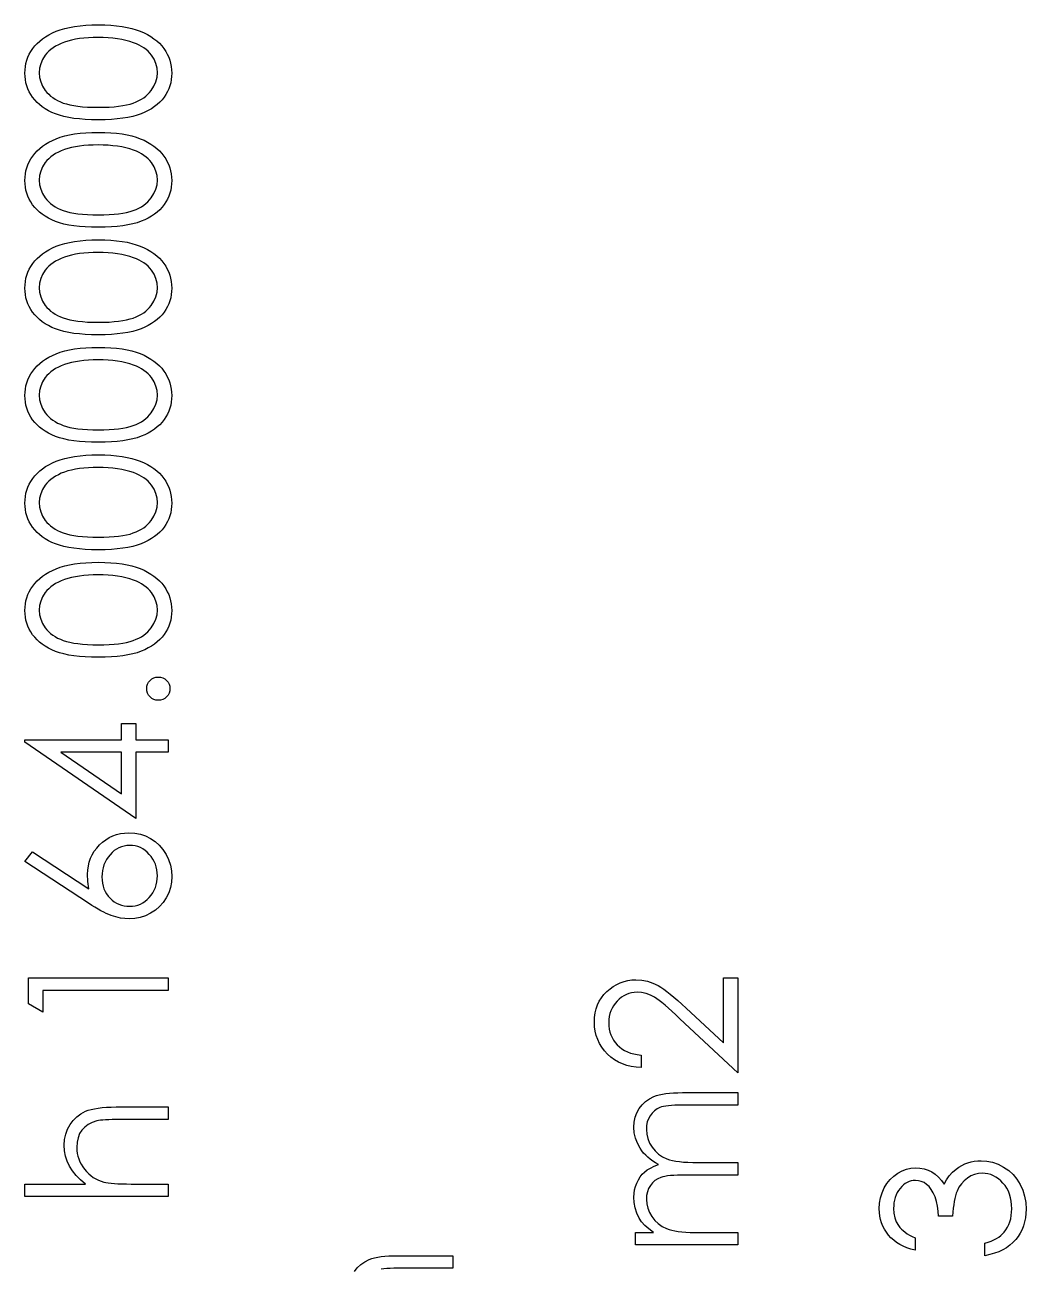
# Model space of a CAD drawing. Header units: millimetres. Extents: x -496 to 15, y 154 to 434.
# Drawn here: x -384.12 to -362.62, y 222.96 to 249.67 of the extents above; entities that cross this region are included whole.
import ezdxf

# ---------------------------------------------------------------- set-up
doc = ezdxf.new("R2010")
doc.units = ezdxf.units.MM

msp = doc.modelspace()

# ---------------------------------------------------------------- linework, layer by layer
at = {"color": 7, "linetype": 'Continuous', "flags": 128}
for points in [[(-382.544, 247.633), (-382.689, 247.634), (-382.825, 247.64), (-382.953, 247.651), (-383.072, 247.664), (-383.182, 247.682), (-383.284, 247.704), (-383.378, 247.73), (-383.463, 247.759), (-383.542, 247.792), (-383.616, 247.829), (-383.685, 247.869), (-383.749, 247.913), (-383.808, 247.959), (-383.862, 248.008), (-383.911, 248.061), (-383.956, 248.118), (-383.995, 248.176), (-384.029, 248.237), (-384.057, 248.299), (-384.081, 248.363), (-384.099, 248.429), (-384.112, 248.496), (-384.12, 248.565), (-384.123, 248.636), (-384.123, 248.636), (-384.12, 248.707), (-384.112, 248.777), (-384.099, 248.845), (-384.081, 248.912), (-384.057, 248.977), (-384.028, 249.04), (-383.994, 249.102), (-383.954, 249.161), (-383.91, 249.219), (-383.859, 249.273), (-383.805, 249.324), (-383.744, 249.372), (-383.678, 249.417), (-383.607, 249.46), (-383.531, 249.498), (-383.45, 249.534), (-383.362, 249.566), (-383.266, 249.594), (-383.164, 249.618), (-383.055, 249.637), (-382.938, 249.652), (-382.814, 249.663), (-382.683, 249.669), (-382.544, 249.671), (-382.544, 249.671), (-382.407, 249.669), (-382.276, 249.663), (-382.153, 249.652), (-382.037, 249.637), (-381.928, 249.618), (-381.826, 249.595), (-381.731, 249.568), (-381.644, 249.536), (-381.563, 249.5), (-381.487, 249.462), (-381.416, 249.42), (-381.35, 249.375), (-381.29, 249.327), (-381.235, 249.276), (-381.185, 249.221), (-381.139, 249.163), (-381.099, 249.103), (-381.065, 249.041), (-381.035, 248.978), (-381.011, 248.913), (-380.993, 248.846), (-380.98, 248.777), (-380.971, 248.707), (-380.969, 248.636), (-380.969, 248.636), (-380.971, 248.565), (-380.979, 248.496), (-380.992, 248.429), (-381.01, 248.364), (-381.033, 248.3), (-381.062, 248.238), (-381.096, 248.178), (-381.134, 248.12), (-381.178, 248.064), (-381.227, 248.011), (-381.281, 247.962), (-381.34, 247.916), (-381.404, 247.872), (-381.474, 247.832), (-381.548, 247.795), (-381.627, 247.761), (-381.713, 247.731), (-381.808, 247.705), (-381.91, 247.683), (-382.02, 247.665), (-382.139, 247.651), (-382.266, 247.64), (-382.401, 247.634), (-382.544, 247.633)], [(-382.545, 247.902), (-382.425, 247.903), (-382.313, 247.908), (-382.207, 247.915), (-382.109, 247.925), (-382.019, 247.938), (-381.937, 247.954), (-381.862, 247.972), (-381.794, 247.994), (-381.733, 248.018), (-381.675, 248.045), (-381.621, 248.075), (-381.57, 248.107), (-381.524, 248.143), (-381.481, 248.181), (-381.443, 248.222), (-381.408, 248.265), (-381.35, 248.356), (-381.31, 248.45), (-381.285, 248.546), (-381.276, 248.645), (-381.276, 248.645), (-381.284, 248.744), (-381.308, 248.84), (-381.349, 248.933), (-381.405, 249.022), (-381.439, 249.065), (-381.477, 249.104), (-381.52, 249.142), (-381.566, 249.176), (-381.616, 249.208), (-381.671, 249.238), (-381.729, 249.264), (-381.791, 249.288), (-381.791, 249.288), (-381.872, 249.315), (-381.956, 249.338), (-382.044, 249.357), (-382.136, 249.374), (-382.233, 249.386), (-382.333, 249.395), (-382.438, 249.4), (-382.546, 249.402), (-382.546, 249.402), (-382.654, 249.4), (-382.757, 249.396), (-382.855, 249.387), (-382.948, 249.377), (-383.037, 249.362), (-383.12, 249.345), (-383.198, 249.324), (-383.271, 249.301), (-383.34, 249.274), (-383.403, 249.246), (-383.462, 249.214), (-383.516, 249.181), (-383.565, 249.145), (-383.609, 249.106), (-383.65, 249.065), (-383.685, 249.021), (-383.742, 248.931), (-383.782, 248.838), (-383.806, 248.743), (-383.815, 248.645), (-383.815, 248.645), (-383.806, 248.545), (-383.782, 248.449), (-383.742, 248.356), (-383.685, 248.265), (-383.65, 248.222), (-383.611, 248.181), (-383.569, 248.143), (-383.523, 248.109), (-383.472, 248.076), (-383.419, 248.046), (-383.361, 248.019), (-383.299, 247.994), (-383.232, 247.973), (-383.157, 247.954), (-383.074, 247.938), (-382.983, 247.925), (-382.885, 247.915), (-382.78, 247.908), (-382.666, 247.903), (-382.546, 247.902)], [(-382.544, 245.325), (-382.689, 245.327), (-382.825, 245.333), (-382.953, 245.343), (-383.072, 245.357), (-383.182, 245.374), (-383.284, 245.396), (-383.378, 245.422), (-383.463, 245.452), (-383.542, 245.485), (-383.616, 245.521), (-383.685, 245.562), (-383.749, 245.605), (-383.808, 245.651), (-383.862, 245.701), (-383.911, 245.753), (-383.956, 245.81), (-383.995, 245.869), (-384.029, 245.929), (-384.057, 245.991), (-384.081, 246.056), (-384.099, 246.121), (-384.112, 246.189), (-384.12, 246.257), (-384.123, 246.328), (-384.123, 246.328), (-384.12, 246.399), (-384.112, 246.47), (-384.099, 246.538), (-384.081, 246.604), (-384.057, 246.669), (-384.028, 246.732), (-383.994, 246.794), (-383.954, 246.854), (-383.91, 246.911), (-383.859, 246.966), (-383.805, 247.017), (-383.744, 247.065), (-383.678, 247.11), (-383.607, 247.152), (-383.531, 247.19), (-383.45, 247.226), (-383.362, 247.258), (-383.266, 247.286), (-383.164, 247.31), (-383.055, 247.329), (-382.938, 247.344), (-382.814, 247.355), (-382.683, 247.361), (-382.544, 247.363), (-382.544, 247.363), (-382.407, 247.361), (-382.276, 247.355), (-382.153, 247.344), (-382.037, 247.33), (-381.928, 247.311), (-381.826, 247.287), (-381.731, 247.26), (-381.644, 247.228), (-381.563, 247.193), (-381.487, 247.154), (-381.416, 247.113), (-381.35, 247.068), (-381.29, 247.02), (-381.235, 246.968), (-381.185, 246.913), (-381.139, 246.856), (-381.099, 246.795), (-381.065, 246.734), (-381.035, 246.67), (-381.011, 246.605), (-380.993, 246.538), (-380.98, 246.47), (-380.971, 246.399), (-380.969, 246.328), (-380.969, 246.328), (-380.971, 246.257), (-380.979, 246.189), (-380.992, 246.121), (-381.01, 246.056), (-381.033, 245.993), (-381.062, 245.931), (-381.096, 245.871), (-381.134, 245.812), (-381.178, 245.756), (-381.227, 245.704), (-381.281, 245.654), (-381.34, 245.608), (-381.404, 245.565), (-381.474, 245.524), (-381.548, 245.487), (-381.627, 245.454), (-381.713, 245.423), (-381.808, 245.397), (-381.91, 245.375), (-382.02, 245.357), (-382.139, 245.343), (-382.266, 245.333), (-382.401, 245.327), (-382.544, 245.325)], [(-382.545, 245.594), (-382.425, 245.595), (-382.313, 245.6), (-382.207, 245.607), (-382.109, 245.617), (-382.019, 245.63), (-381.937, 245.646), (-381.862, 245.664), (-381.794, 245.686), (-381.733, 245.711), (-381.675, 245.738), (-381.621, 245.767), (-381.57, 245.8), (-381.524, 245.835), (-381.481, 245.873), (-381.443, 245.914), (-381.408, 245.957), (-381.35, 246.048), (-381.31, 246.142), (-381.285, 246.238), (-381.276, 246.337), (-381.276, 246.337), (-381.284, 246.436), (-381.308, 246.532), (-381.349, 246.625), (-381.405, 246.714), (-381.439, 246.757), (-381.477, 246.797), (-381.52, 246.834), (-381.566, 246.869), (-381.616, 246.901), (-381.671, 246.93), (-381.729, 246.957), (-381.791, 246.981), (-381.791, 246.981), (-381.872, 247.007), (-381.956, 247.03), (-382.044, 247.05), (-382.136, 247.066), (-382.233, 247.078), (-382.333, 247.087), (-382.438, 247.092), (-382.546, 247.094), (-382.546, 247.094), (-382.654, 247.092), (-382.757, 247.088), (-382.855, 247.08), (-382.948, 247.069), (-383.037, 247.054), (-383.12, 247.038), (-383.198, 247.017), (-383.271, 246.993), (-383.34, 246.967), (-383.403, 246.938), (-383.462, 246.907), (-383.516, 246.873), (-383.565, 246.837), (-383.609, 246.798), (-383.65, 246.757), (-383.685, 246.714), (-383.742, 246.623), (-383.782, 246.53), (-383.806, 246.435), (-383.815, 246.337), (-383.815, 246.337), (-383.806, 246.238), (-383.782, 246.141), (-383.742, 246.048), (-383.685, 245.957), (-383.65, 245.914), (-383.611, 245.874), (-383.569, 245.836), (-383.523, 245.801), (-383.472, 245.768), (-383.419, 245.738), (-383.361, 245.711), (-383.299, 245.687), (-383.232, 245.665), (-383.157, 245.646), (-383.074, 245.63), (-382.983, 245.618), (-382.885, 245.607), (-382.78, 245.6), (-382.666, 245.595), (-382.546, 245.594)], [(-382.544, 243.017), (-382.689, 243.019), (-382.825, 243.025), (-382.953, 243.035), (-383.072, 243.049), (-383.182, 243.067), (-383.284, 243.089), (-383.378, 243.115), (-383.463, 243.144), (-383.542, 243.177), (-383.616, 243.214), (-383.685, 243.254), (-383.749, 243.297), (-383.808, 243.344), (-383.862, 243.393), (-383.911, 243.446), (-383.956, 243.502), (-383.995, 243.561), (-384.029, 243.622), (-384.057, 243.684), (-384.081, 243.748), (-384.099, 243.814), (-384.112, 243.881), (-384.12, 243.949), (-384.123, 244.02), (-384.123, 244.02), (-384.12, 244.092), (-384.112, 244.162), (-384.099, 244.23), (-384.081, 244.297), (-384.057, 244.362), (-384.028, 244.425), (-383.994, 244.487), (-383.954, 244.546), (-383.91, 244.603), (-383.859, 244.658), (-383.805, 244.709), (-383.744, 244.757), (-383.678, 244.802), (-383.607, 244.844), (-383.531, 244.883), (-383.45, 244.919), (-383.362, 244.951), (-383.266, 244.979), (-383.164, 245.002), (-383.055, 245.021), (-382.938, 245.036), (-382.814, 245.047), (-382.683, 245.053), (-382.544, 245.056), (-382.544, 245.056), (-382.407, 245.053), (-382.276, 245.047), (-382.153, 245.036), (-382.037, 245.022), (-381.928, 245.003), (-381.826, 244.979), (-381.731, 244.952), (-381.644, 244.92), (-381.563, 244.885), (-381.487, 244.847), (-381.416, 244.805), (-381.35, 244.76), (-381.29, 244.712), (-381.235, 244.66), (-381.185, 244.606), (-381.139, 244.548), (-381.099, 244.488), (-381.065, 244.426), (-381.035, 244.362), (-381.011, 244.297), (-380.993, 244.231), (-380.98, 244.162), (-380.971, 244.092), (-380.969, 244.02), (-380.969, 244.02), (-380.971, 243.949), (-380.979, 243.881), (-380.992, 243.814), (-381.01, 243.749), (-381.033, 243.685), (-381.062, 243.623), (-381.096, 243.563), (-381.134, 243.505), (-381.178, 243.449), (-381.227, 243.396), (-381.281, 243.347), (-381.34, 243.3), (-381.404, 243.257), (-381.474, 243.217), (-381.548, 243.179), (-381.627, 243.146), (-381.713, 243.116), (-381.808, 243.089), (-381.91, 243.068), (-382.02, 243.05), (-382.139, 243.035), (-382.266, 243.025), (-382.401, 243.019), (-382.544, 243.017)], [(-382.545, 243.286), (-382.425, 243.288), (-382.313, 243.292), (-382.207, 243.3), (-382.109, 243.309), (-382.019, 243.323), (-381.937, 243.338), (-381.862, 243.357), (-381.794, 243.378), (-381.733, 243.403), (-381.675, 243.43), (-381.621, 243.46), (-381.57, 243.492), (-381.524, 243.527), (-381.481, 243.565), (-381.443, 243.606), (-381.408, 243.649), (-381.35, 243.741), (-381.31, 243.835), (-381.285, 243.931), (-381.276, 244.029), (-381.276, 244.029), (-381.284, 244.128), (-381.308, 244.225), (-381.349, 244.317), (-381.405, 244.407), (-381.439, 244.449), (-381.477, 244.489), (-381.52, 244.526), (-381.566, 244.561), (-381.616, 244.593), (-381.671, 244.622), (-381.729, 244.649), (-381.791, 244.673), (-381.791, 244.673), (-381.872, 244.699), (-381.956, 244.723), (-382.044, 244.742), (-382.136, 244.758), (-382.233, 244.77), (-382.333, 244.779), (-382.438, 244.785), (-382.546, 244.786), (-382.546, 244.786), (-382.654, 244.785), (-382.757, 244.78), (-382.855, 244.772), (-382.948, 244.761), (-383.037, 244.747), (-383.12, 244.73), (-383.198, 244.709), (-383.271, 244.686), (-383.34, 244.659), (-383.403, 244.63), (-383.462, 244.599), (-383.516, 244.565), (-383.565, 244.529), (-383.609, 244.49), (-383.65, 244.449), (-383.685, 244.406), (-383.742, 244.315), (-383.782, 244.223), (-383.806, 244.127), (-383.815, 244.029), (-383.815, 244.029), (-383.806, 243.93), (-383.782, 243.833), (-383.742, 243.74), (-383.685, 243.649), (-383.65, 243.606), (-383.611, 243.566), (-383.569, 243.528), (-383.523, 243.493), (-383.472, 243.461), (-383.419, 243.431), (-383.361, 243.404), (-383.299, 243.379), (-383.232, 243.357), (-383.157, 243.339), (-383.074, 243.323), (-382.983, 243.31), (-382.885, 243.3), (-382.78, 243.292), (-382.666, 243.288), (-382.546, 243.286)], [(-382.544, 240.71), (-382.689, 240.711), (-382.825, 240.717), (-382.953, 240.728), (-383.072, 240.741), (-383.182, 240.759), (-383.284, 240.781), (-383.378, 240.807), (-383.463, 240.836), (-383.542, 240.869), (-383.616, 240.906), (-383.685, 240.946), (-383.749, 240.99), (-383.808, 241.036), (-383.862, 241.085), (-383.911, 241.138), (-383.956, 241.195), (-383.995, 241.253), (-384.029, 241.314), (-384.057, 241.376), (-384.081, 241.44), (-384.099, 241.506), (-384.112, 241.573), (-384.12, 241.642), (-384.123, 241.713), (-384.123, 241.713), (-384.12, 241.784), (-384.112, 241.854), (-384.099, 241.922), (-384.081, 241.989), (-384.057, 242.054), (-384.028, 242.117), (-383.994, 242.179), (-383.954, 242.238), (-383.91, 242.295), (-383.859, 242.35), (-383.805, 242.401), (-383.744, 242.449), (-383.678, 242.494), (-383.607, 242.536), (-383.531, 242.575), (-383.45, 242.611), (-383.362, 242.643), (-383.266, 242.671), (-383.164, 242.695), (-383.055, 242.714), (-382.938, 242.729), (-382.814, 242.74), (-382.683, 242.746), (-382.544, 242.748), (-382.544, 242.748), (-382.407, 242.746), (-382.276, 242.74), (-382.153, 242.729), (-382.037, 242.714), (-381.928, 242.695), (-381.826, 242.672), (-381.731, 242.645), (-381.644, 242.613), (-381.563, 242.577), (-381.487, 242.539), (-381.416, 242.497), (-381.35, 242.452), (-381.29, 242.404), (-381.235, 242.353), (-381.185, 242.298), (-381.139, 242.24), (-381.099, 242.18), (-381.065, 242.118), (-381.035, 242.054), (-381.011, 241.99), (-380.993, 241.923), (-380.98, 241.854), (-380.971, 241.784), (-380.969, 241.713), (-380.969, 241.713), (-380.971, 241.642), (-380.979, 241.573), (-380.992, 241.506), (-381.01, 241.441), (-381.033, 241.377), (-381.062, 241.315), (-381.096, 241.255), (-381.134, 241.197), (-381.178, 241.141), (-381.227, 241.088), (-381.281, 241.039), (-381.34, 240.993), (-381.404, 240.949), (-381.474, 240.909), (-381.548, 240.872), (-381.627, 240.838), (-381.713, 240.808), (-381.808, 240.782), (-381.91, 240.76), (-382.02, 240.742), (-382.139, 240.728), (-382.266, 240.717), (-382.401, 240.711), (-382.544, 240.71)], [(-382.545, 240.979), (-382.425, 240.98), (-382.313, 240.985), (-382.207, 240.992), (-382.109, 241.002), (-382.019, 241.015), (-381.937, 241.03), (-381.862, 241.049), (-381.794, 241.071), (-381.733, 241.095), (-381.675, 241.122), (-381.621, 241.152), (-381.57, 241.184), (-381.524, 241.22), (-381.481, 241.258), (-381.443, 241.298), (-381.408, 241.342), (-381.35, 241.433), (-381.31, 241.527), (-381.285, 241.623), (-381.276, 241.722), (-381.276, 241.722), (-381.284, 241.821), (-381.308, 241.917), (-381.349, 242.009), (-381.405, 242.099), (-381.439, 242.142), (-381.477, 242.181), (-381.52, 242.219), (-381.566, 242.253), (-381.616, 242.285), (-381.671, 242.315), (-381.729, 242.341), (-381.791, 242.365), (-381.791, 242.365), (-381.872, 242.392), (-381.956, 242.415), (-382.044, 242.434), (-382.136, 242.451), (-382.233, 242.463), (-382.333, 242.472), (-382.438, 242.477), (-382.546, 242.479), (-382.546, 242.479), (-382.654, 242.477), (-382.757, 242.473), (-382.855, 242.464), (-382.948, 242.454), (-383.037, 242.439), (-383.12, 242.422), (-383.198, 242.401), (-383.271, 242.378), (-383.34, 242.351), (-383.403, 242.323), (-383.462, 242.291), (-383.516, 242.258), (-383.565, 242.222), (-383.609, 242.183), (-383.65, 242.142), (-383.685, 242.098), (-383.742, 242.008), (-383.782, 241.915), (-383.806, 241.82), (-383.815, 241.722), (-383.815, 241.722), (-383.806, 241.622), (-383.782, 241.526), (-383.742, 241.433), (-383.685, 241.342), (-383.65, 241.298), (-383.611, 241.258), (-383.569, 241.22), (-383.523, 241.186), (-383.472, 241.153), (-383.419, 241.123), (-383.361, 241.096), (-383.299, 241.071), (-383.232, 241.05), (-383.157, 241.031), (-383.074, 241.015), (-382.983, 241.002), (-382.885, 240.992), (-382.78, 240.985), (-382.666, 240.98), (-382.546, 240.979)], [(-382.544, 238.402), (-382.689, 238.404), (-382.825, 238.41), (-382.953, 238.42), (-383.072, 238.434), (-383.182, 238.451), (-383.284, 238.473), (-383.378, 238.499), (-383.463, 238.529), (-383.542, 238.562), (-383.616, 238.598), (-383.685, 238.639), (-383.749, 238.682), (-383.808, 238.728), (-383.862, 238.777), (-383.911, 238.83), (-383.956, 238.887), (-383.995, 238.946), (-384.029, 239.006), (-384.057, 239.068), (-384.081, 239.133), (-384.099, 239.198), (-384.112, 239.265), (-384.12, 239.334), (-384.123, 239.405), (-384.123, 239.405), (-384.12, 239.476), (-384.112, 239.547), (-384.099, 239.615), (-384.081, 239.681), (-384.057, 239.746), (-384.028, 239.809), (-383.994, 239.871), (-383.954, 239.931), (-383.91, 239.988), (-383.859, 240.042), (-383.805, 240.094), (-383.744, 240.142), (-383.678, 240.187), (-383.607, 240.229), (-383.531, 240.267), (-383.45, 240.303), (-383.362, 240.335), (-383.266, 240.363), (-383.164, 240.387), (-383.055, 240.406), (-382.938, 240.421), (-382.814, 240.432), (-382.683, 240.438), (-382.544, 240.44), (-382.544, 240.44), (-382.407, 240.438), (-382.276, 240.432), (-382.153, 240.421), (-382.037, 240.407), (-381.928, 240.387), (-381.826, 240.364), (-381.731, 240.337), (-381.644, 240.305), (-381.563, 240.27), (-381.487, 240.231), (-381.416, 240.19), (-381.35, 240.145), (-381.29, 240.097), (-381.235, 240.045), (-381.185, 239.99), (-381.139, 239.933), (-381.099, 239.872), (-381.065, 239.811), (-381.035, 239.747), (-381.011, 239.682), (-380.993, 239.615), (-380.98, 239.547), (-380.971, 239.476), (-380.969, 239.405), (-380.969, 239.405), (-380.971, 239.334), (-380.979, 239.265), (-380.992, 239.198), (-381.01, 239.133), (-381.033, 239.07), (-381.062, 239.008), (-381.096, 238.948), (-381.134, 238.889), (-381.178, 238.833), (-381.227, 238.78), (-381.281, 238.731), (-381.34, 238.685), (-381.404, 238.642), (-381.474, 238.601), (-381.548, 238.564), (-381.627, 238.53), (-381.713, 238.5), (-381.808, 238.474), (-381.91, 238.452), (-382.02, 238.434), (-382.139, 238.42), (-382.266, 238.41), (-382.401, 238.404), (-382.544, 238.402)], [(-382.545, 238.671), (-382.425, 238.672), (-382.313, 238.677), (-382.207, 238.684), (-382.109, 238.694), (-382.019, 238.707), (-381.937, 238.723), (-381.862, 238.741), (-381.794, 238.763), (-381.733, 238.788), (-381.675, 238.815), (-381.621, 238.844), (-381.57, 238.877), (-381.524, 238.912), (-381.481, 238.95), (-381.443, 238.991), (-381.408, 239.034), (-381.35, 239.125), (-381.31, 239.219), (-381.285, 239.315), (-381.276, 239.414), (-381.276, 239.414), (-381.284, 239.513), (-381.308, 239.609), (-381.349, 239.702), (-381.405, 239.791), (-381.439, 239.834), (-381.477, 239.874), (-381.52, 239.911), (-381.566, 239.946), (-381.616, 239.978), (-381.671, 240.007), (-381.729, 240.033), (-381.791, 240.058), (-381.791, 240.058), (-381.872, 240.084), (-381.956, 240.107), (-382.044, 240.127), (-382.136, 240.143), (-382.233, 240.155), (-382.333, 240.164), (-382.438, 240.169), (-382.546, 240.171), (-382.546, 240.171), (-382.654, 240.169), (-382.757, 240.165), (-382.855, 240.157), (-382.948, 240.146), (-383.037, 240.131), (-383.12, 240.115), (-383.198, 240.094), (-383.271, 240.07), (-383.34, 240.044), (-383.403, 240.015), (-383.462, 239.984), (-383.516, 239.95), (-383.565, 239.914), (-383.609, 239.875), (-383.65, 239.834), (-383.685, 239.791), (-383.742, 239.7), (-383.782, 239.607), (-383.806, 239.512), (-383.815, 239.414), (-383.815, 239.414), (-383.806, 239.315), (-383.782, 239.218), (-383.742, 239.125), (-383.685, 239.034), (-383.65, 238.991), (-383.611, 238.951), (-383.569, 238.913), (-383.523, 238.878), (-383.472, 238.845), (-383.419, 238.815), (-383.361, 238.788), (-383.299, 238.764), (-383.232, 238.742), (-383.157, 238.723), (-383.074, 238.707), (-382.983, 238.695), (-382.885, 238.684), (-382.78, 238.677), (-382.666, 238.672), (-382.546, 238.671)], [(-382.544, 236.094), (-382.689, 236.096), (-382.825, 236.102), (-382.953, 236.112), (-383.072, 236.126), (-383.182, 236.143), (-383.284, 236.166), (-383.378, 236.192), (-383.463, 236.221), (-383.542, 236.254), (-383.616, 236.291), (-383.685, 236.331), (-383.749, 236.374), (-383.808, 236.42), (-383.862, 236.47), (-383.911, 236.523), (-383.956, 236.579), (-383.995, 236.638), (-384.029, 236.699), (-384.057, 236.761), (-384.081, 236.825), (-384.099, 236.89), (-384.112, 236.958), (-384.12, 237.026), (-384.123, 237.097), (-384.123, 237.097), (-384.12, 237.169), (-384.112, 237.239), (-384.099, 237.307), (-384.081, 237.374), (-384.057, 237.439), (-384.028, 237.502), (-383.994, 237.564), (-383.954, 237.623), (-383.91, 237.68), (-383.859, 237.735), (-383.805, 237.786), (-383.744, 237.834), (-383.678, 237.879), (-383.607, 237.921), (-383.531, 237.96), (-383.45, 237.996), (-383.362, 238.027), (-383.266, 238.056), (-383.164, 238.079), (-383.055, 238.098), (-382.938, 238.113), (-382.814, 238.124), (-382.683, 238.13), (-382.544, 238.133), (-382.544, 238.133), (-382.407, 238.13), (-382.276, 238.124), (-382.153, 238.113), (-382.037, 238.099), (-381.928, 238.08), (-381.826, 238.056), (-381.731, 238.029), (-381.644, 237.997), (-381.563, 237.962), (-381.487, 237.923), (-381.416, 237.882), (-381.35, 237.837), (-381.29, 237.789), (-381.235, 237.737), (-381.185, 237.683), (-381.139, 237.625), (-381.099, 237.565), (-381.065, 237.503), (-381.035, 237.439), (-381.011, 237.374), (-380.993, 237.308), (-380.98, 237.239), (-380.971, 237.169), (-380.969, 237.097), (-380.969, 237.097), (-380.971, 237.026), (-380.979, 236.958), (-380.992, 236.89), (-381.01, 236.826), (-381.033, 236.762), (-381.062, 236.7), (-381.096, 236.64), (-381.134, 236.582), (-381.178, 236.526), (-381.227, 236.473), (-381.281, 236.423), (-381.34, 236.377), (-381.404, 236.334), (-381.474, 236.294), (-381.548, 236.256), (-381.627, 236.223), (-381.713, 236.193), (-381.808, 236.166), (-381.91, 236.145), (-382.02, 236.127), (-382.139, 236.112), (-382.266, 236.102), (-382.401, 236.096), (-382.544, 236.094)], [(-382.545, 236.363), (-382.425, 236.365), (-382.313, 236.369), (-382.207, 236.377), (-382.109, 236.386), (-382.019, 236.399), (-381.937, 236.415), (-381.862, 236.434), (-381.794, 236.455), (-381.733, 236.48), (-381.675, 236.507), (-381.621, 236.536), (-381.57, 236.569), (-381.524, 236.604), (-381.481, 236.642), (-381.443, 236.683), (-381.408, 236.726), (-381.35, 236.818), (-381.31, 236.911), (-381.285, 237.008), (-381.276, 237.106), (-381.276, 237.106), (-381.284, 237.205), (-381.308, 237.301), (-381.349, 237.394), (-381.405, 237.484), (-381.439, 237.526), (-381.477, 237.566), (-381.52, 237.603), (-381.566, 237.638), (-381.616, 237.67), (-381.671, 237.699), (-381.729, 237.726), (-381.791, 237.75), (-381.791, 237.75), (-381.872, 237.776), (-381.956, 237.8), (-382.044, 237.819), (-382.136, 237.835), (-382.233, 237.847), (-382.333, 237.856), (-382.438, 237.862), (-382.546, 237.863), (-382.546, 237.863), (-382.654, 237.862), (-382.757, 237.857), (-382.855, 237.849), (-382.948, 237.838), (-383.037, 237.824), (-383.12, 237.807), (-383.198, 237.786), (-383.271, 237.762), (-383.34, 237.736), (-383.403, 237.707), (-383.462, 237.676), (-383.516, 237.642), (-383.565, 237.606), (-383.609, 237.567), (-383.65, 237.526), (-383.685, 237.483), (-383.742, 237.392), (-383.782, 237.3), (-383.806, 237.204), (-383.815, 237.106), (-383.815, 237.106), (-383.806, 237.007), (-383.782, 236.91), (-383.742, 236.817), (-383.685, 236.726), (-383.65, 236.683), (-383.611, 236.643), (-383.569, 236.605), (-383.523, 236.57), (-383.472, 236.538), (-383.419, 236.508), (-383.361, 236.481), (-383.299, 236.456), (-383.232, 236.434), (-383.157, 236.416), (-383.074, 236.399), (-382.983, 236.387), (-382.885, 236.377), (-382.78, 236.369), (-382.666, 236.365), (-382.546, 236.363)], [(-381.507, 235.421), (-381.502, 235.471), (-381.489, 235.517), (-381.466, 235.559), (-381.435, 235.598), (-381.396, 235.63), (-381.354, 235.653), (-381.308, 235.666), (-381.257, 235.671), (-381.257, 235.671), (-381.208, 235.666), (-381.162, 235.653), (-381.12, 235.63), (-381.081, 235.598), (-381.049, 235.559), (-381.026, 235.517), (-381.012, 235.471), (-381.007, 235.421), (-381.007, 235.421), (-381.012, 235.371), (-381.026, 235.326), (-381.049, 235.283), (-381.081, 235.244), (-381.12, 235.213), (-381.162, 235.19), (-381.208, 235.176), (-381.257, 235.171), (-381.257, 235.171), (-381.308, 235.176), (-381.354, 235.19), (-381.396, 235.213), (-381.435, 235.244), (-381.466, 235.283), (-381.489, 235.326), (-381.502, 235.371), (-381.507, 235.421)], [(-384.122, 234.27), (-384.123, 234.325), (-384.123, 234.325), (-382.046, 234.325), (-382.046, 234.325), (-382.046, 234.671), (-382.046, 234.671), (-381.738, 234.671), (-381.738, 234.671), (-381.738, 234.325), (-381.738, 234.325), (-381.046, 234.325), (-381.046, 234.325), (-381.046, 234.056), (-381.046, 234.056), (-381.738, 234.056), (-381.738, 234.056), (-381.738, 232.633), (-381.738, 232.633), (-384.123, 234.27)], [(-382.046, 234.056), (-383.349, 234.056), (-383.349, 234.056), (-382.046, 233.161), (-382.046, 233.161), (-382.046, 234.056)], [(-384.122, 231.71), (-383.96, 231.917), (-383.96, 231.917), (-382.748, 231.124), (-382.748, 231.124), (-382.769, 231.283), (-382.776, 231.435), (-382.776, 231.435), (-382.772, 231.526), (-382.76, 231.614), (-382.74, 231.698), (-382.712, 231.779), (-382.676, 231.856), (-382.632, 231.929), (-382.58, 231.999), (-382.52, 232.066), (-382.454, 232.127), (-382.384, 232.179), (-382.311, 232.224), (-382.233, 232.26), (-382.153, 232.288), (-382.068, 232.309), (-381.98, 232.321), (-381.888, 232.325), (-381.888, 232.325), (-381.762, 232.318), (-381.642, 232.295), (-381.529, 232.258), (-381.422, 232.205), (-381.323, 232.139), (-381.236, 232.059), (-381.158, 231.968), (-381.091, 231.863), (-381.038, 231.751), (-380.999, 231.634), (-380.977, 231.513), (-380.969, 231.387), (-380.969, 231.387), (-380.976, 231.267), (-380.998, 231.15), (-381.035, 231.038), (-381.088, 230.93), (-381.153, 230.83), (-381.23, 230.742), (-381.32, 230.664), (-381.422, 230.599), (-381.531, 230.547), (-381.644, 230.509), (-381.761, 230.487), (-381.882, 230.479), (-381.882, 230.479), (-381.975, 230.484), (-382.07, 230.497), (-382.168, 230.52), (-382.267, 230.552), (-382.319, 230.573), (-382.374, 230.596), (-382.43, 230.624), (-382.49, 230.654), (-382.552, 230.689), (-382.617, 230.727), (-382.684, 230.769), (-382.754, 230.814), (-382.754, 230.814), (-384.123, 231.71)], [(-382.469, 231.378), (-382.466, 231.31), (-382.458, 231.245), (-382.444, 231.183), (-382.425, 231.124), (-382.401, 231.069), (-382.371, 231.017), (-382.335, 230.969), (-382.294, 230.923), (-382.25, 230.882), (-382.203, 230.847), (-382.153, 230.817), (-382.102, 230.792), (-382.047, 230.773), (-381.991, 230.759), (-381.933, 230.751), (-381.871, 230.748), (-381.871, 230.748), (-381.811, 230.751), (-381.752, 230.76), (-381.697, 230.775), (-381.643, 230.796), (-381.591, 230.823), (-381.542, 230.856), (-381.495, 230.894), (-381.451, 230.939), (-381.41, 230.988), (-381.374, 231.04), (-381.344, 231.094), (-381.32, 231.151), (-381.301, 231.21), (-381.287, 231.271), (-381.279, 231.335), (-381.276, 231.402), (-381.276, 231.402), (-381.279, 231.469), (-381.287, 231.532), (-381.301, 231.594), (-381.32, 231.653), (-381.344, 231.71), (-381.374, 231.764), (-381.41, 231.815), (-381.451, 231.864), (-381.495, 231.909), (-381.542, 231.948), (-381.591, 231.981), (-381.643, 232.008), (-381.697, 232.029), (-381.752, 232.044), (-381.811, 232.053), (-381.871, 232.056), (-381.871, 232.056), (-381.933, 232.053), (-381.991, 232.043), (-382.047, 232.028), (-382.102, 232.006), (-382.153, 231.978), (-382.203, 231.944), (-382.25, 231.904), (-382.294, 231.857), (-382.335, 231.806), (-382.371, 231.753), (-382.401, 231.697), (-382.425, 231.639), (-382.444, 231.577), (-382.458, 231.514), (-382.466, 231.448), (-382.469, 231.378)], [(-384.046, 228.655), (-384.046, 229.21), (-384.046, 229.21), (-381.046, 229.21), (-381.046, 229.21), (-381.046, 228.94), (-381.046, 228.94), (-383.738, 228.94), (-383.738, 228.94), (-383.738, 228.479), (-383.738, 228.479), (-384.046, 228.655)], [(-370.892, 227.556), (-370.892, 227.286), (-370.892, 227.286), (-370.999, 227.294), (-371.101, 227.309), (-371.198, 227.333), (-371.29, 227.365), (-371.377, 227.405), (-371.46, 227.454), (-371.538, 227.511), (-371.611, 227.577), (-371.677, 227.648), (-371.734, 227.725), (-371.782, 227.804), (-371.822, 227.888), (-371.852, 227.976), (-371.874, 228.068), (-371.888, 228.164), (-371.892, 228.265), (-371.892, 228.265), (-371.888, 228.363), (-371.875, 228.458), (-371.855, 228.547), (-371.825, 228.631), (-371.788, 228.711), (-371.742, 228.785), (-371.689, 228.856), (-371.626, 228.92), (-371.558, 228.979), (-371.487, 229.03), (-371.413, 229.073), (-371.337, 229.109), (-371.257, 229.136), (-371.174, 229.155), (-371.089, 229.167), (-371, 229.171), (-371, 229.171), (-370.875, 229.163), (-370.754, 229.14), (-370.638, 229.101), (-370.525, 229.047), (-370.467, 229.012), (-370.404, 228.97), (-370.336, 228.92), (-370.263, 228.864), (-370.186, 228.8), (-370.103, 228.729), (-370.016, 228.65), (-369.924, 228.564), (-369.924, 228.564), (-369.123, 227.814), (-369.123, 227.814), (-369.123, 229.21), (-369.123, 229.21), (-368.815, 229.21), (-368.815, 229.21), (-368.815, 227.171), (-368.815, 227.171), (-370.056, 228.335), (-370.056, 228.335), (-370.145, 228.419), (-370.228, 228.496), (-370.305, 228.565), (-370.376, 228.627), (-370.442, 228.68), (-370.501, 228.726), (-370.554, 228.764), (-370.602, 228.795), (-370.692, 228.842), (-370.784, 228.875), (-370.879, 228.895), (-370.976, 228.902), (-370.976, 228.902), (-371.037, 228.899), (-371.096, 228.89), (-371.153, 228.875), (-371.207, 228.855), (-371.26, 228.828), (-371.31, 228.795), (-371.358, 228.758), (-371.404, 228.713), (-371.447, 228.664), (-371.483, 228.613), (-371.514, 228.56), (-371.539, 228.503), (-371.559, 228.444), (-371.573, 228.383), (-371.581, 228.318), (-371.584, 228.251), (-371.584, 228.251), (-371.581, 228.181), (-371.573, 228.113), (-371.559, 228.049), (-371.538, 227.988), (-371.513, 227.929), (-371.482, 227.874), (-371.445, 227.822), (-371.403, 227.773), (-371.355, 227.728), (-371.302, 227.688), (-371.245, 227.653), (-371.184, 227.623), (-371.118, 227.598), (-371.047, 227.579), (-370.972, 227.565), (-370.892, 227.556)], [(-371.007, 223.479), (-371.007, 223.748), (-371.007, 223.748), (-370.626, 223.748), (-370.626, 223.748), (-370.725, 223.823), (-370.809, 223.898), (-370.879, 223.975), (-370.935, 224.052), (-370.935, 224.052), (-370.983, 224.161), (-371.018, 224.273), (-371.038, 224.387), (-371.046, 224.504), (-371.046, 224.504), (-371.041, 224.583), (-371.03, 224.66), (-371.01, 224.735), (-370.983, 224.808), (-370.948, 224.877), (-370.909, 224.939), (-370.865, 224.995), (-370.816, 225.044), (-370.758, 225.088), (-370.688, 225.129), (-370.608, 225.167), (-370.516, 225.202), (-370.516, 225.202), (-370.579, 225.238), (-370.638, 225.276), (-370.694, 225.317), (-370.745, 225.36), (-370.792, 225.405), (-370.836, 225.452), (-370.876, 225.501), (-370.911, 225.553), (-370.97, 225.66), (-371.012, 225.771), (-371.037, 225.886), (-371.046, 226.006), (-371.046, 226.006), (-371.038, 226.116), (-371.017, 226.219), (-370.982, 226.316), (-370.932, 226.406), (-370.87, 226.487), (-370.796, 226.558), (-370.71, 226.616), (-370.614, 226.664), (-370.56, 226.684), (-370.499, 226.701), (-370.432, 226.715), (-370.359, 226.727), (-370.279, 226.736), (-370.194, 226.743), (-370.101, 226.747), (-370.002, 226.748), (-370.002, 226.748), (-368.815, 226.748), (-368.815, 226.748), (-368.815, 226.479), (-368.815, 226.479), (-370.004, 226.479), (-370.004, 226.479), (-370.088, 226.478), (-370.165, 226.476), (-370.236, 226.472), (-370.299, 226.466), (-370.356, 226.459), (-370.406, 226.45), (-370.45, 226.44), (-370.486, 226.428), (-370.548, 226.398), (-370.604, 226.359), (-370.653, 226.311), (-370.697, 226.253), (-370.731, 226.189), (-370.757, 226.118), (-370.772, 226.042), (-370.776, 225.959), (-370.776, 225.959), (-370.769, 225.857), (-370.746, 225.761), (-370.709, 225.667), (-370.656, 225.579), (-370.591, 225.499), (-370.516, 225.43), (-370.431, 225.373), (-370.336, 225.327), (-370.282, 225.309), (-370.219, 225.292), (-370.148, 225.279), (-370.069, 225.268), (-369.981, 225.259), (-369.885, 225.253), (-369.781, 225.249), (-369.668, 225.248), (-369.668, 225.248), (-368.815, 225.248), (-368.815, 225.248), (-368.815, 224.979), (-368.815, 224.979), (-369.93, 224.979), (-369.93, 224.979), (-370.024, 224.978), (-370.111, 224.976), (-370.19, 224.972), (-370.261, 224.966), (-370.324, 224.959), (-370.379, 224.951), (-370.426, 224.94), (-370.465, 224.928), (-370.532, 224.899), (-370.593, 224.86), (-370.645, 224.811), (-370.692, 224.753), (-370.729, 224.689), (-370.755, 224.617), (-370.771, 224.54), (-370.776, 224.457), (-370.776, 224.457), (-370.769, 224.36), (-370.747, 224.265), (-370.71, 224.174), (-370.659, 224.086), (-370.596, 224.006), (-370.522, 223.936), (-370.438, 223.878), (-370.344, 223.831), (-370.291, 223.812), (-370.232, 223.795), (-370.166, 223.78), (-370.093, 223.769), (-370.014, 223.759), (-369.928, 223.753), (-369.837, 223.749), (-369.737, 223.748), (-369.737, 223.748), (-368.815, 223.748), (-368.815, 223.748), (-368.815, 223.479), (-368.815, 223.479), (-371.007, 223.479)], [(-384.122, 224.517), (-384.123, 224.786), (-384.123, 224.786), (-382.824, 224.786), (-382.824, 224.786), (-382.93, 224.875), (-383.022, 224.969), (-383.1, 225.067), (-383.164, 225.169), (-383.213, 225.275), (-383.248, 225.386), (-383.269, 225.501), (-383.276, 225.621), (-383.276, 225.621), (-383.269, 225.742), (-383.245, 225.856), (-383.207, 225.963), (-383.153, 226.063), (-383.085, 226.153), (-383.007, 226.231), (-382.919, 226.296), (-382.82, 226.348), (-382.764, 226.37), (-382.7, 226.389), (-382.63, 226.404), (-382.552, 226.417), (-382.466, 226.427), (-382.373, 226.434), (-382.273, 226.439), (-382.165, 226.44), (-382.165, 226.44), (-381.046, 226.44), (-381.046, 226.44), (-381.046, 226.171), (-381.046, 226.171), (-382.077, 226.171), (-382.077, 226.171), (-382.166, 226.17), (-382.248, 226.169), (-382.322, 226.167), (-382.388, 226.163), (-382.447, 226.159), (-382.498, 226.154), (-382.541, 226.147), (-382.576, 226.14), (-382.576, 226.14), (-382.677, 226.107), (-382.764, 226.064), (-382.838, 226.01), (-382.899, 225.945), (-382.947, 225.868), (-382.98, 225.781), (-383.001, 225.683), (-383.007, 225.573), (-383.007, 225.573), (-383.005, 225.508), (-382.997, 225.445), (-382.984, 225.383), (-382.965, 225.324), (-382.942, 225.265), (-382.913, 225.21), (-382.879, 225.155), (-382.84, 225.102), (-382.797, 225.052), (-382.752, 225.007), (-382.704, 224.966), (-382.653, 224.929), (-382.6, 224.898), (-382.545, 224.87), (-382.487, 224.847), (-382.427, 224.828), (-382.427, 224.828), (-382.383, 224.818), (-382.331, 224.81), (-382.27, 224.803), (-382.2, 224.797), (-382.123, 224.792), (-382.036, 224.789), (-381.942, 224.787), (-381.838, 224.786), (-381.838, 224.786), (-381.046, 224.786), (-381.046, 224.786), (-381.046, 224.517), (-381.046, 224.517), (-384.123, 224.517)], [(-365.007, 223.633), (-365.007, 223.363), (-365.007, 223.363), (-365.097, 223.387), (-365.181, 223.416), (-365.261, 223.449), (-365.335, 223.487), (-365.403, 223.53), (-365.466, 223.578), (-365.525, 223.631), (-365.577, 223.689), (-365.624, 223.75), (-365.664, 223.814), (-365.698, 223.881), (-365.727, 223.951), (-365.748, 224.023), (-365.764, 224.098), (-365.773, 224.176), (-365.776, 224.256), (-365.776, 224.256), (-365.77, 224.374), (-365.749, 224.487), (-365.716, 224.595), (-365.669, 224.701), (-365.611, 224.798), (-365.543, 224.883), (-365.465, 224.957), (-365.379, 225.02), (-365.286, 225.069), (-365.192, 225.104), (-365.096, 225.125), (-364.997, 225.133), (-364.997, 225.133), (-364.902, 225.127), (-364.813, 225.111), (-364.728, 225.083), (-364.648, 225.045), (-364.573, 224.996), (-364.504, 224.936), (-364.439, 224.865), (-364.38, 224.782), (-364.38, 224.782), (-364.331, 224.877), (-364.272, 224.963), (-364.203, 225.039), (-364.124, 225.107), (-364.124, 225.107), (-364.064, 225.149), (-364.001, 225.186), (-363.938, 225.217), (-363.871, 225.242), (-363.804, 225.261), (-363.735, 225.275), (-363.663, 225.283), (-363.591, 225.286), (-363.591, 225.286), (-363.465, 225.278), (-363.343, 225.252), (-363.222, 225.21), (-363.106, 225.149), (-362.997, 225.075), (-362.901, 224.988), (-362.819, 224.889), (-362.749, 224.777), (-362.694, 224.655), (-362.654, 224.527), (-362.63, 224.391), (-362.623, 224.249), (-362.623, 224.249), (-362.626, 224.152), (-362.636, 224.06), (-362.654, 223.972), (-362.678, 223.887), (-362.71, 223.808), (-362.749, 223.732), (-362.794, 223.66), (-362.847, 223.592), (-362.907, 223.529), (-362.973, 223.472), (-363.046, 223.42), (-363.124, 223.374), (-363.21, 223.334), (-363.303, 223.3), (-363.401, 223.271), (-363.507, 223.248), (-363.507, 223.248), (-363.507, 223.517), (-363.507, 223.517), (-363.438, 223.539), (-363.374, 223.562), (-363.314, 223.589), (-363.26, 223.617), (-363.211, 223.647), (-363.166, 223.68), (-363.127, 223.715), (-363.093, 223.752), (-363.093, 223.752), (-363.055, 223.803), (-363.022, 223.857), (-362.993, 223.915), (-362.971, 223.976), (-362.953, 224.04), (-362.941, 224.108), (-362.933, 224.179), (-362.93, 224.253), (-362.93, 224.253), (-362.933, 224.338), (-362.942, 224.417), (-362.957, 224.493), (-362.978, 224.565), (-363.004, 224.631), (-363.037, 224.695), (-363.076, 224.753), (-363.12, 224.808), (-363.169, 224.857), (-363.219, 224.899), (-363.272, 224.936), (-363.326, 224.965), (-363.383, 224.988), (-363.442, 225.004), (-363.502, 225.014), (-363.565, 225.017), (-363.565, 225.017), (-363.648, 225.011), (-363.73, 224.991), (-363.808, 224.959), (-363.883, 224.913), (-363.953, 224.857), (-364.013, 224.792), (-364.064, 224.717), (-364.106, 224.634), (-364.124, 224.588), (-364.141, 224.535), (-364.154, 224.477), (-364.167, 224.412), (-364.178, 224.342), (-364.187, 224.265), (-364.194, 224.183), (-364.2, 224.094), (-364.2, 224.094), (-364.507, 224.094), (-364.507, 224.094), (-364.511, 224.205), (-364.525, 224.311), (-364.547, 224.412), (-364.578, 224.508), (-364.616, 224.595), (-364.659, 224.669), (-364.707, 224.73), (-364.759, 224.779), (-364.815, 224.816), (-364.873, 224.842), (-364.935, 224.858), (-364.998, 224.863), (-364.998, 224.863), (-365.045, 224.861), (-365.091, 224.853), (-365.135, 224.839), (-365.177, 224.821), (-365.217, 224.797), (-365.256, 224.767), (-365.293, 224.732), (-365.329, 224.692), (-365.362, 224.648), (-365.39, 224.601), (-365.414, 224.551), (-365.434, 224.499), (-365.449, 224.443), (-365.46, 224.385), (-365.466, 224.324), (-365.469, 224.26), (-365.469, 224.26), (-365.462, 224.158), (-365.442, 224.062), (-365.41, 223.975), (-365.364, 223.893), (-365.335, 223.856), (-365.302, 223.82), (-365.264, 223.785), (-365.222, 223.752), (-365.175, 223.719), (-365.124, 223.689), (-365.068, 223.66), (-365.007, 223.633)], [(-377.047, 222.906), (-376.985, 222.987), (-376.911, 223.058), (-376.826, 223.116), (-376.73, 223.164), (-376.675, 223.184), (-376.615, 223.201), (-376.547, 223.215), (-376.474, 223.227), (-376.395, 223.236), (-376.309, 223.243), (-376.216, 223.247), (-376.118, 223.248), (-376.118, 223.248), (-374.93, 223.248), (-374.93, 223.248), (-374.93, 222.979), (-374.93, 222.979), (-376.119, 222.979), (-376.119, 222.979), (-376.203, 222.978), (-376.281, 222.976), (-376.351, 222.972), (-376.415, 222.966), (-376.472, 222.959)]]:
    msp.add_lwpolyline(points, dxfattribs=at)

doc.saveas('drawing.dxf')
